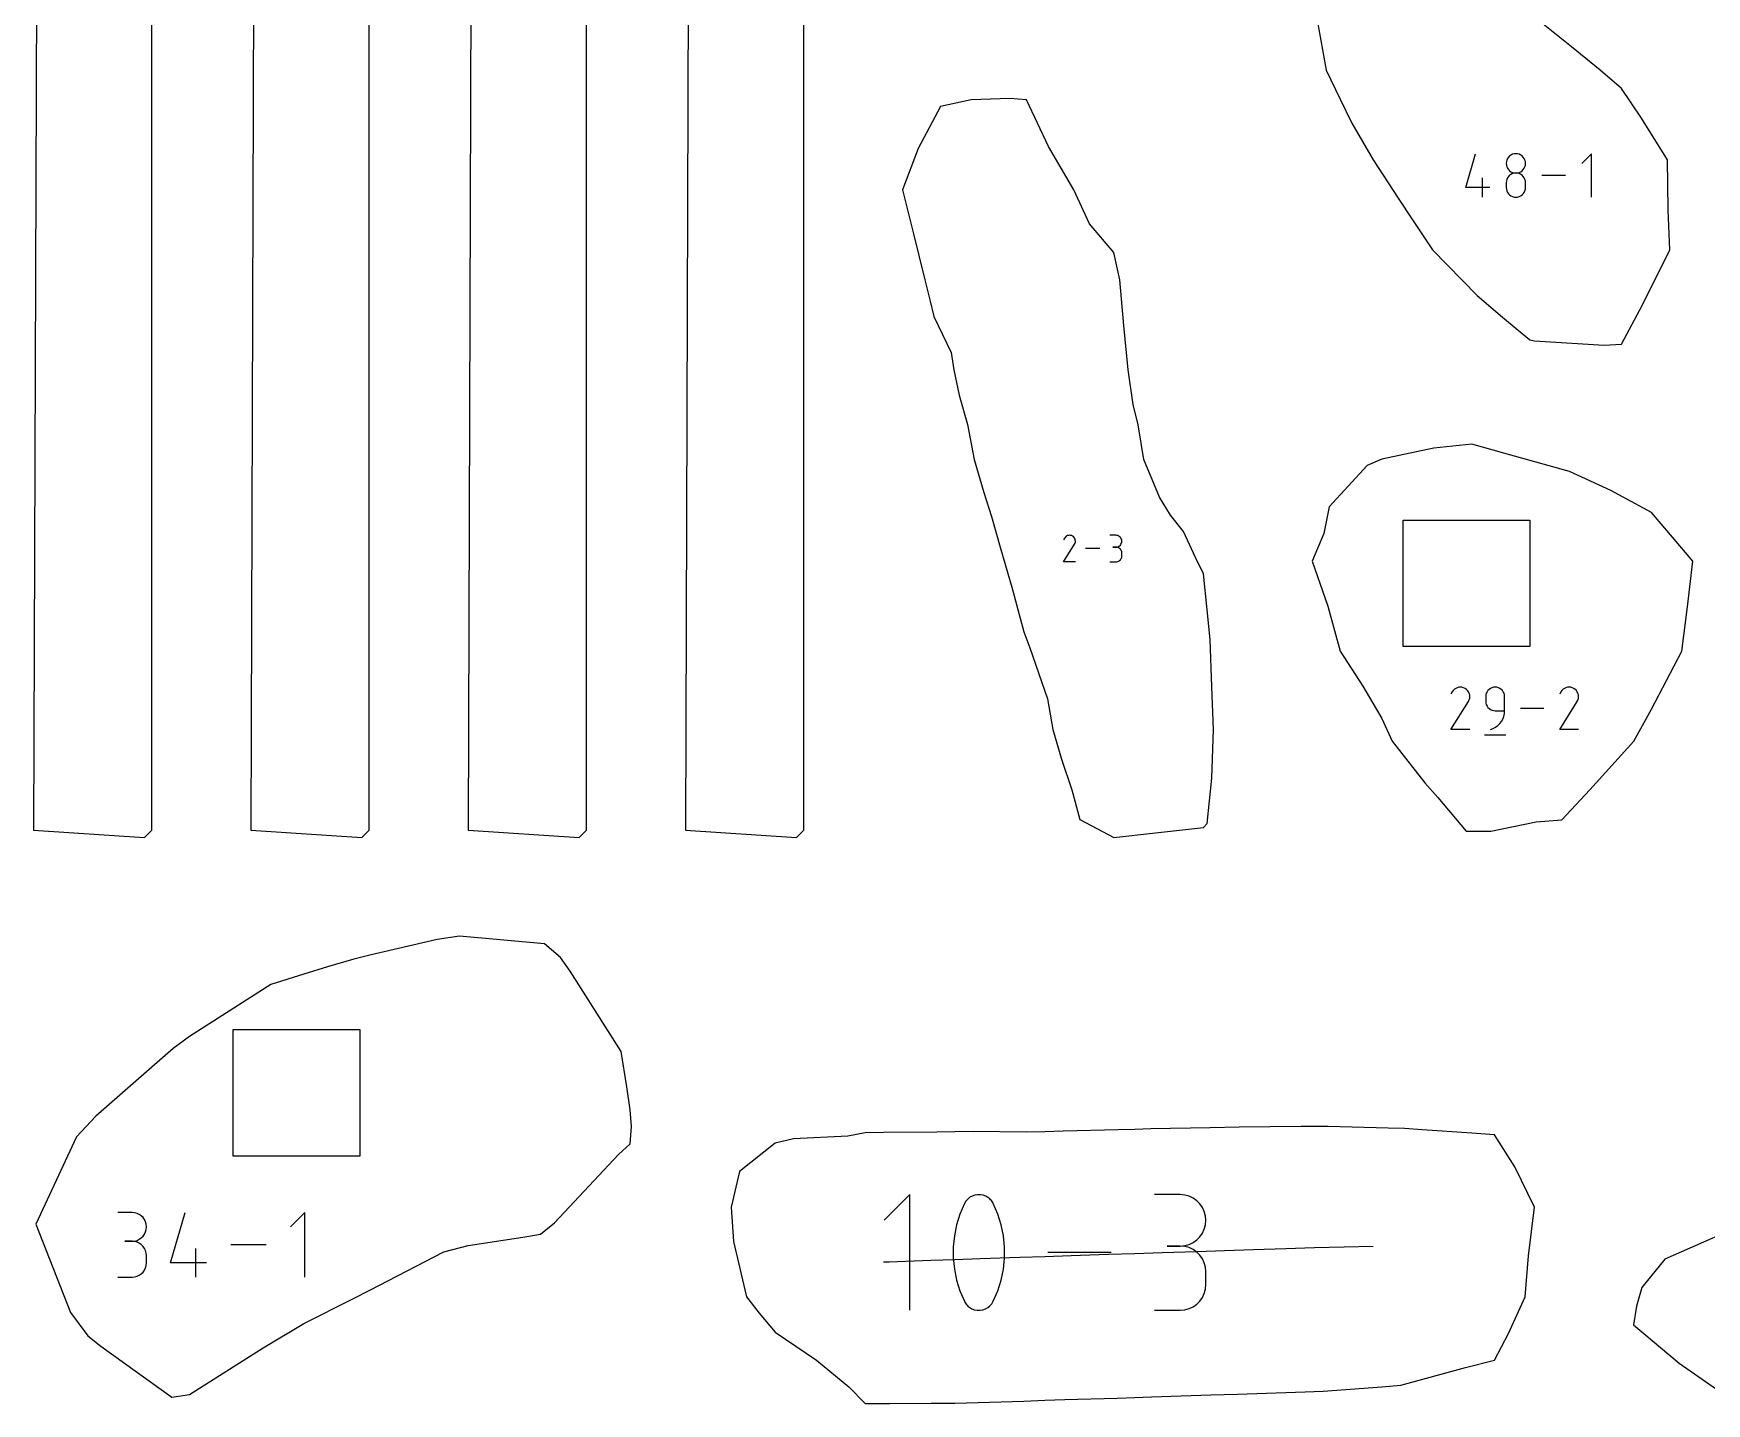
# Model space of a CAD drawing. Extents: x 0 to 12.2, y 0 to 12.
# Drawn here: x 4.89 to 7.007, y 5.912 to 7.645 of the extents above; entities that cross this region are included whole.
import ezdxf

# ---------------------------------------------------------------- set-up
doc = ezdxf.new("R2010")
doc.units = 0

msp = doc.modelspace()

# ---------------------------------------------------------------- linework, layer by layer
at = {"layer": 'annotation', "color": 1}
for p, q in [((6.702452, 7.449954), (6.714654, 7.492748)), ((6.753839, 7.482667), (6.753642, 7.480479)), ((6.753642, 7.480479), (6.753642, 7.480479)), ((6.753642, 7.480479), (6.753839, 7.47828)), ((6.754407, 7.484728), (6.753839, 7.482667)), ((6.753839, 7.47828), (6.754408, 7.476211)), ((6.755312, 7.486629), (6.754407, 7.484728)), ((6.754408, 7.476211), (6.755313, 7.474305)), ((6.756519, 7.488332), (6.755312, 7.486629)), ((6.755313, 7.474305), (6.75652, 7.472597)), ((6.757992, 7.489805), (6.756519, 7.488332)), ((6.759698, 7.491011), (6.757992, 7.489805)), ((6.761601, 7.491915), (6.759698, 7.491011)), ((6.763667, 7.492484), (6.761601, 7.491915)), ((6.765861, 7.492681), (6.763667, 7.492484)), ((6.768056, 7.492484), (6.765861, 7.492681)), ((6.765861, 7.492681), (6.765861, 7.492681)), ((6.770122, 7.491915), (6.768056, 7.492484)), ((6.772025, 7.491011), (6.770122, 7.491915)), ((6.773731, 7.489805), (6.772025, 7.491011)), ((6.775204, 7.488332), (6.773731, 7.489805)), ((6.775203, 7.472597), (6.77641, 7.474305)), ((6.776411, 7.486629), (6.775204, 7.488332)), ((6.77641, 7.474305), (6.777315, 7.476211)), ((6.777316, 7.484728), (6.776411, 7.486629)), ((6.777315, 7.476211), (6.777884, 7.47828)), ((6.777884, 7.482667), (6.777316, 7.484728)), ((6.778081, 7.480479), (6.777884, 7.482667)), ((6.777884, 7.47828), (6.778081, 7.480479)), ((6.778081, 7.480479), (6.778081, 7.480479)), ((6.861676, 7.492748), (6.849442, 7.480512)), ((6.861676, 7.43772), (6.861676, 7.492748)), ((6.723847, 7.43772), (6.723847, 7.46216)), ((6.753839, 7.458206), (6.753642, 7.456008)), ((6.753642, 7.456008), (6.753642, 7.449921)), ((6.754407, 7.460274), (6.753839, 7.458206)), ((6.755312, 7.46218), (6.754407, 7.460274)), ((6.756519, 7.463888), (6.755312, 7.46218)), ((6.757992, 7.465363), (6.756519, 7.463888)), ((6.75652, 7.472597), (6.757994, 7.471121)), ((6.759698, 7.46657), (6.757992, 7.465363)), ((6.757994, 7.471121), (6.759699, 7.469914)), ((6.761601, 7.467476), (6.759698, 7.46657)), ((6.759699, 7.469914), (6.761603, 7.469008)), ((6.763667, 7.468045), (6.761601, 7.467476)), ((6.761603, 7.469008), (6.763668, 7.468439)), ((6.765861, 7.468242), (6.763667, 7.468045)), ((6.763668, 7.468439), (6.765861, 7.468242)), ((6.765861, 7.468242), (6.768055, 7.468439)), ((6.768056, 7.468045), (6.765861, 7.468242)), ((6.765861, 7.468242), (6.765861, 7.468242)), ((6.765861, 7.468242), (6.765861, 7.468242)), ((6.768055, 7.468439), (6.77012, 7.469008)), ((6.770122, 7.467476), (6.768056, 7.468045)), ((6.77012, 7.469008), (6.772023, 7.469914)), ((6.772025, 7.466571), (6.770122, 7.467476)), ((6.772023, 7.469914), (6.773729, 7.471121)), ((6.773731, 7.465364), (6.772025, 7.466571)), ((6.773729, 7.471121), (6.775203, 7.472597)), ((6.775204, 7.463889), (6.773731, 7.465364)), ((6.776411, 7.462182), (6.775204, 7.463889)), ((6.777316, 7.460276), (6.776411, 7.462182)), ((6.777884, 7.458207), (6.777316, 7.460276)), ((6.778081, 7.456008), (6.777884, 7.458207)), ((6.778081, 7.449921), (6.778081, 7.456008)), ((6.778081, 7.456008), (6.778081, 7.456008)), ((6.82881, 7.465234), (6.798722, 7.465234)), ((6.733006, 7.449954), (6.702452, 7.449954)), ((6.753642, 7.449921), (6.753642, 7.449921)), ((6.753642, 7.449921), (6.753839, 7.447724)), ((6.753839, 7.447724), (6.754408, 7.445657)), ((6.754408, 7.445657), (6.755313, 7.443756)), ((6.755313, 7.443756), (6.75652, 7.442053)), ((6.75652, 7.442053), (6.757994, 7.440584)), ((6.757994, 7.440584), (6.759699, 7.439381)), ((6.759699, 7.439381), (6.761603, 7.43848)), ((6.761603, 7.43848), (6.763668, 7.437915)), ((6.763668, 7.437915), (6.765861, 7.437718)), ((6.765861, 7.437718), (6.768055, 7.437915)), ((6.765861, 7.437718), (6.765861, 7.437718)), ((6.768055, 7.437915), (6.77012, 7.43848)), ((6.77012, 7.43848), (6.772023, 7.439381)), ((6.772023, 7.439381), (6.773729, 7.440584)), ((6.773729, 7.440584), (6.775203, 7.442053)), ((6.775203, 7.442053), (6.77641, 7.443756)), ((6.77641, 7.443756), (6.777315, 7.445657)), ((6.777315, 7.445657), (6.777884, 7.447724)), ((6.777884, 7.447724), (6.778081, 7.449921)), ((6.197296, 7.009013), (6.196234, 7.00828)), ((6.198458, 7.009548), (6.197296, 7.009013)), ((6.19969, 7.009879), (6.198458, 7.009548)), ((6.200964, 7.009997), (6.19969, 7.009879)), ((6.202251, 7.009896), (6.200964, 7.009997)), ((6.203523, 7.009567), (6.202251, 7.009896)), ((6.204752, 7.009005), (6.203523, 7.009567)), ((6.205852, 7.008224), (6.204752, 7.009005)), ((6.204752, 7.009005), (6.204752, 7.009005)), ((6.259647, 7.009959), (6.252166, 7.009959)), ((6.260993, 7.009838), (6.259647, 7.009959)), ((6.262259, 7.00949), (6.260993, 7.009838)), ((6.263424, 7.008936), (6.262259, 7.00949)), ((6.264468, 7.008198), (6.263424, 7.008936)), ((6.193515, 6.976309), (6.20734, 6.998566)), ((6.194519, 7.006252), (6.193536, 7.004367)), ((6.195298, 7.007357), (6.194519, 7.006252)), ((6.196234, 7.00828), (6.195298, 7.007357)), ((6.206771, 7.007287), (6.205852, 7.008224)), ((6.207502, 7.006223), (6.206771, 7.007287)), ((6.20734, 6.998566), (6.207357, 6.998586)), ((6.20734, 6.998566), (6.20734, 6.998566)), ((6.207357, 6.998586), (6.207373, 6.998607)), ((6.207373, 6.998607), (6.207388, 6.998628)), ((6.207388, 6.998628), (6.207403, 6.998649)), ((6.207403, 6.998649), (6.207417, 6.998672)), ((6.207417, 6.998672), (6.207431, 6.998695)), ((6.207431, 6.998695), (6.207446, 6.998719)), ((6.207446, 6.998719), (6.207459, 6.998744)), ((6.207459, 6.998744), (6.207474, 6.998771)), ((6.207474, 6.998771), (6.208044, 6.999996)), ((6.207474, 6.998771), (6.207474, 6.998771)), ((6.208036, 7.00506), (6.207502, 7.006223)), ((6.208365, 7.003828), (6.208036, 7.00506)), ((6.208044, 6.999996), (6.208378, 7.001267)), ((6.208482, 7.002554), (6.208365, 7.003828)), ((6.208378, 7.001267), (6.208482, 7.002554)), ((6.239536, 6.993154), (6.221116, 6.993154)), ((6.259647, 6.994997), (6.255902, 6.994997)), ((6.255902, 6.994997), (6.259647, 6.994997)), ((6.259647, 6.994997), (6.260993, 6.995118)), ((6.260993, 6.994876), (6.259647, 6.994997)), ((6.259647, 6.994997), (6.259647, 6.994997)), ((6.260993, 6.995118), (6.262259, 6.995466)), ((6.262259, 6.994528), (6.260993, 6.994876)), ((6.262259, 6.995466), (6.263424, 6.99602)), ((6.263424, 6.993974), (6.262259, 6.994528)), ((6.263424, 6.99602), (6.264468, 6.99676)), ((6.264468, 6.993236), (6.263424, 6.993974)), ((6.26537, 7.007296), (6.264468, 7.008198)), ((6.264468, 6.99676), (6.26537, 6.997663)), ((6.26537, 6.992334), (6.264468, 6.993236)), ((6.266108, 7.006253), (6.26537, 7.007296)), ((6.26537, 6.997663), (6.266108, 6.998709)), ((6.266108, 6.991291), (6.26537, 6.992334)), ((6.266661, 7.00509), (6.266108, 7.006253)), ((6.266108, 6.998709), (6.266661, 6.999876)), ((6.266661, 6.990128), (6.266108, 6.991291)), ((6.267008, 7.003828), (6.266661, 7.00509)), ((6.266661, 6.999876), (6.267008, 7.001143)), ((6.267008, 6.988866), (6.266661, 6.990128)), ((6.267128, 7.002488), (6.267008, 7.003828)), ((6.267008, 7.001143), (6.267128, 7.002488)), ((6.267128, 6.987526), (6.267008, 6.988866)), ((6.267128, 7.002488), (6.267128, 7.002488)), ((6.267128, 6.983781), (6.267128, 6.987526)), ((6.267128, 6.987526), (6.267128, 6.987526)), ((6.208477, 6.976309), (6.193515, 6.976309)), ((6.252166, 6.97631), (6.259647, 6.97631)), ((6.259647, 6.97631), (6.260993, 6.976431)), ((6.259647, 6.97631), (6.259647, 6.97631)), ((6.260993, 6.976431), (6.262259, 6.976779)), ((6.262259, 6.976779), (6.263424, 6.977333)), ((6.263424, 6.977333), (6.264468, 6.978071)), ((6.264468, 6.978071), (6.26537, 6.978972)), ((6.26537, 6.978972), (6.266108, 6.980015)), ((6.266108, 6.980015), (6.266661, 6.981178)), ((6.266661, 6.981178), (6.267008, 6.982441)), ((6.267008, 6.982441), (6.267128, 6.983781)), ((6.683717, 6.764062), (6.705776, 6.799574)), ((6.685318, 6.811837), (6.68375, 6.808831)), ((6.686562, 6.813601), (6.685318, 6.811837)), ((6.688054, 6.815074), (6.686562, 6.813601)), ((6.68975, 6.816243), (6.688054, 6.815074)), ((6.691603, 6.817097), (6.68975, 6.816243)), ((6.693569, 6.817624), (6.691603, 6.817097)), ((6.695601, 6.817813), (6.693569, 6.817624)), ((6.697655, 6.817651), (6.695601, 6.817813)), ((6.699685, 6.817127), (6.697655, 6.817651)), ((6.701646, 6.81623), (6.699685, 6.817127)), ((6.7034, 6.814984), (6.701646, 6.81623)), ((6.701646, 6.81623), (6.701646, 6.81623)), ((6.704867, 6.81349), (6.7034, 6.814984)), ((6.706033, 6.811792), (6.704867, 6.81349)), ((6.705776, 6.799574), (6.705802, 6.799607)), ((6.705776, 6.799574), (6.705776, 6.799574)), ((6.705802, 6.799607), (6.705827, 6.79964)), ((6.705827, 6.79964), (6.705852, 6.799673)), ((6.705852, 6.799673), (6.705875, 6.799708)), ((6.705875, 6.799708), (6.705898, 6.799743)), ((6.705898, 6.799743), (6.705921, 6.79978)), ((6.705921, 6.79978), (6.705943, 6.799818)), ((6.705943, 6.799818), (6.705966, 6.799859)), ((6.705966, 6.799859), (6.705988, 6.799901)), ((6.705988, 6.799901), (6.706899, 6.801857)), ((6.705988, 6.799901), (6.705988, 6.799901)), ((6.706885, 6.809937), (6.706033, 6.811792)), ((6.707411, 6.80797), (6.706885, 6.809937)), ((6.706899, 6.801857), (6.707431, 6.803884)), ((6.707597, 6.805937), (6.707411, 6.80797)), ((6.707431, 6.803884), (6.707597, 6.805937)), ((6.727939, 6.808009), (6.727747, 6.805861)), ((6.727747, 6.805861), (6.727747, 6.799885)), ((6.727747, 6.799885), (6.727747, 6.799885)), ((6.727747, 6.799885), (6.727939, 6.797738)), ((6.728495, 6.81003), (6.727939, 6.808009)), ((6.727939, 6.797738), (6.728495, 6.795716)), ((6.729379, 6.811892), (6.728495, 6.81003)), ((6.730558, 6.813561), (6.729379, 6.811892)), ((6.731998, 6.815002), (6.730558, 6.813561)), ((6.733664, 6.816181), (6.731998, 6.815002)), ((6.735523, 6.817066), (6.733664, 6.816181)), ((6.737541, 6.817622), (6.735523, 6.817066)), ((6.739683, 6.817814), (6.737541, 6.817622)), ((6.74183, 6.817622), (6.739683, 6.817814)), ((6.739683, 6.817814), (6.739683, 6.817814)), ((6.74385, 6.817066), (6.74183, 6.817622)), ((6.745709, 6.816181), (6.74385, 6.817066)), ((6.747375, 6.815002), (6.745709, 6.816181)), ((6.748813, 6.813561), (6.747375, 6.815002)), ((6.74999, 6.811892), (6.748813, 6.813561)), ((6.750873, 6.81003), (6.74999, 6.811892)), ((6.751427, 6.808009), (6.750873, 6.81003)), ((6.751619, 6.805861), (6.751427, 6.808009)), ((6.751619, 6.787935), (6.751619, 6.805861)), ((6.751619, 6.805861), (6.751619, 6.805861)), ((6.821331, 6.764062), (6.843389, 6.799574)), ((6.822932, 6.811837), (6.821364, 6.808831)), ((6.824176, 6.813601), (6.822932, 6.811837)), ((6.825668, 6.815074), (6.824176, 6.813601)), ((6.827364, 6.816243), (6.825668, 6.815074)), ((6.829217, 6.817097), (6.827364, 6.816243)), ((6.831182, 6.817624), (6.829217, 6.817097)), ((6.833215, 6.817813), (6.831182, 6.817624)), ((6.835269, 6.817651), (6.833215, 6.817813)), ((6.837299, 6.817127), (6.835269, 6.817651)), ((6.83926, 6.81623), (6.837299, 6.817127)), ((6.841014, 6.814984), (6.83926, 6.81623)), ((6.83926, 6.81623), (6.83926, 6.81623)), ((6.842481, 6.81349), (6.841014, 6.814984)), ((6.843646, 6.811792), (6.842481, 6.81349)), ((6.843389, 6.799574), (6.843416, 6.799607)), ((6.843389, 6.799574), (6.843389, 6.799574)), ((6.843416, 6.799607), (6.843441, 6.79964)), ((6.843441, 6.79964), (6.843465, 6.799673)), ((6.843465, 6.799673), (6.843489, 6.799708)), ((6.843489, 6.799708), (6.843512, 6.799743)), ((6.843512, 6.799743), (6.843535, 6.79978)), ((6.843535, 6.79978), (6.843557, 6.799818)), ((6.843557, 6.799818), (6.843579, 6.799859)), ((6.843579, 6.799859), (6.843602, 6.799901)), ((6.843602, 6.799901), (6.844513, 6.801857)), ((6.843602, 6.799901), (6.843602, 6.799901)), ((6.844499, 6.809937), (6.843646, 6.811792)), ((6.845025, 6.80797), (6.844499, 6.809937)), ((6.844513, 6.801857), (6.845045, 6.803884)), ((6.845211, 6.805937), (6.845025, 6.80797)), ((6.845045, 6.803884), (6.845211, 6.805937)), ((6.728495, 6.795716), (6.729379, 6.793855)), ((6.729379, 6.793855), (6.730558, 6.792187)), ((6.730558, 6.792187), (6.731998, 6.790746)), ((6.731998, 6.790746), (6.733664, 6.789567)), ((6.733664, 6.789567), (6.735523, 6.788683)), ((6.735523, 6.788683), (6.737541, 6.788128)), ((6.737541, 6.788128), (6.739683, 6.787935)), ((6.739683, 6.787935), (6.751619, 6.787935)), ((6.74765, 6.774458), (6.749338, 6.777529)), ((6.749338, 6.777529), (6.750584, 6.780828)), ((6.750584, 6.780828), (6.751355, 6.784311)), ((6.751355, 6.784311), (6.751619, 6.787935)), ((6.801175, 6.790939), (6.771784, 6.790939)), ((6.707589, 6.764062), (6.683717, 6.764062)), ((6.726255, 6.757344), (6.753131, 6.757344)), ((6.73371, 6.764063), (6.737123, 6.765335)), ((6.73371, 6.764063), (6.73371, 6.764063)), ((6.737123, 6.765335), (6.740256, 6.767054)), ((6.740256, 6.767054), (6.743077, 6.769177)), ((6.743077, 6.769177), (6.745552, 6.77166)), ((6.745552, 6.77166), (6.74765, 6.774458)), ((6.845203, 6.764062), (6.821331, 6.764062)), ((5.999017, 6.175979), (5.966466, 6.143418)), ((5.999017, 6.029558), (5.999017, 6.175979)), ((6.067963, 6.164385), (6.06235, 6.151185)), ((6.069853, 6.167528), (6.067963, 6.164385)), ((6.067963, 6.164385), (6.067963, 6.164385)), ((6.072209, 6.170206), (6.069853, 6.167528)), ((6.074952, 6.172394), (6.072209, 6.170206)), ((6.078004, 6.174066), (6.074952, 6.172394)), ((6.081288, 6.175195), (6.078004, 6.174066)), ((6.084726, 6.175756), (6.081288, 6.175195)), ((6.088239, 6.175722), (6.084726, 6.175756)), ((6.09175, 6.175069), (6.088239, 6.175722)), ((6.09518, 6.173769), (6.09175, 6.175069)), ((6.096493, 6.173079), (6.09518, 6.173769)), ((6.09518, 6.173769), (6.09518, 6.173769)), ((6.097753, 6.172286), (6.096493, 6.173079)), ((6.098953, 6.171397), (6.097753, 6.172286)), ((6.100089, 6.170419), (6.098953, 6.171397)), ((6.101153, 6.169356), (6.100089, 6.170419)), ((6.10214, 6.168216), (6.101153, 6.169356)), ((6.103043, 6.167005), (6.10214, 6.168216)), ((6.103856, 6.165729), (6.103043, 6.167005)), ((6.104573, 6.164394), (6.103856, 6.165729)), ((6.110213, 6.151167), (6.104573, 6.164394)), ((6.104573, 6.164394), (6.104573, 6.164394)), ((6.341053, 6.175809), (6.308538, 6.175809)), ((6.346901, 6.175284), (6.341053, 6.175809)), ((6.352403, 6.173771), (6.346901, 6.175284)), ((6.357469, 6.171364), (6.352403, 6.173771)), ((6.362007, 6.168155), (6.357469, 6.171364)), ((6.365925, 6.164237), (6.362007, 6.168155)), ((6.369131, 6.159704), (6.365925, 6.164237)), ((5.014592, 6.153173), (4.99641, 6.153173)), ((5.017862, 6.152879), (5.014592, 6.153173)), ((5.020939, 6.152033), (5.017862, 6.152879)), ((5.023771, 6.150687), (5.020939, 6.152033)), ((5.026309, 6.148893), (5.023771, 6.150687)), ((5.028499, 6.146702), (5.026309, 6.148893)), ((5.030292, 6.144167), (5.028499, 6.146702)), ((5.031637, 6.14134), (5.030292, 6.144167)), ((5.032481, 6.138272), (5.031637, 6.14134)), ((5.063477, 6.089593), (5.081633, 6.153268)), ((5.233321, 6.153268), (5.215119, 6.13506)), ((5.233321, 6.07139), (5.233321, 6.153268)), ((6.06235, 6.151185), (6.058141, 6.137604)), ((6.114443, 6.137565), (6.110213, 6.151167)), ((6.371535, 6.154648), (6.369131, 6.159704)), ((6.373044, 6.149162), (6.371535, 6.154648)), ((6.373568, 6.14334), (6.373044, 6.149162)), ((6.373044, 6.137491), (6.373568, 6.14334)), ((6.373568, 6.14334), (6.373568, 6.14334)), ((5.020939, 6.117949), (5.023771, 6.119296)), ((5.023771, 6.119296), (5.026309, 6.121093)), ((5.026309, 6.121093), (5.028499, 6.123289)), ((5.028499, 6.123289), (5.030292, 6.12583)), ((5.030292, 6.12583), (5.031637, 6.128666)), ((5.031637, 6.128666), (5.032481, 6.131746)), ((5.032773, 6.135016), (5.032481, 6.138272)), ((5.032481, 6.131746), (5.032773, 6.135016)), ((5.032773, 6.135016), (5.032773, 6.135016)), ((6.055334, 6.123747), (6.053931, 6.109725)), ((6.058141, 6.137604), (6.055334, 6.123747)), ((6.117263, 6.123695), (6.114443, 6.137565)), ((6.118673, 6.109666), (6.117263, 6.123695)), ((6.362007, 6.118442), (6.365925, 6.122367)), ((6.365925, 6.122367), (6.369131, 6.126912)), ((6.369131, 6.126912), (6.371535, 6.131984)), ((6.371535, 6.131984), (6.373044, 6.137491)), ((5.014592, 6.116809), (5.005488, 6.116809)), ((5.005488, 6.116809), (5.014592, 6.116809)), ((5.014592, 6.116809), (5.017862, 6.117103)), ((5.017862, 6.116515), (5.014592, 6.116809)), ((5.014592, 6.116809), (5.014592, 6.116809)), ((5.017862, 6.117103), (5.020939, 6.117949)), ((5.020939, 6.11567), (5.017862, 6.116515)), ((5.023771, 6.114323), (5.020939, 6.11567)), ((5.026309, 6.112529), (5.023771, 6.114323)), ((5.028499, 6.110338), (5.026309, 6.112529)), ((5.030292, 6.107803), (5.028499, 6.110338)), ((5.031637, 6.104976), (5.030292, 6.107803)), ((5.032481, 6.101908), (5.031637, 6.104976)), ((5.032773, 6.098653), (5.032481, 6.101908)), ((5.032773, 6.089549), (5.032773, 6.098653)), ((5.032773, 6.098653), (5.032773, 6.098653)), ((5.095312, 6.07139), (5.095312, 6.107754)), ((5.18442, 6.112329), (5.139651, 6.112329)), ((6.053931, 6.109725), (6.053931, 6.095644)), ((6.118673, 6.095586), (6.118673, 6.109666)), ((6.202941, 6.098318), (6.169789, 6.097222)), ((6.253644, 6.102768), (6.173584, 6.102768)), ((6.250416, 6.09989), (6.202941, 6.098318)), ((6.283569, 6.100987), (6.250416, 6.09989)), ((6.318234, 6.102131), (6.283569, 6.100987)), ((6.362684, 6.1036), (6.318234, 6.102131)), ((6.341053, 6.11078), (6.324773, 6.11078)), ((6.324773, 6.11078), (6.341053, 6.11078)), ((6.341053, 6.11078), (6.346901, 6.111305)), ((6.346901, 6.110255), (6.341053, 6.11078)), ((6.341053, 6.11078), (6.341053, 6.11078)), ((6.346901, 6.111305), (6.352403, 6.112818)), ((6.352403, 6.108742), (6.346901, 6.110255)), ((6.352403, 6.112818), (6.357469, 6.115228)), ((6.357469, 6.106335), (6.352403, 6.108742)), ((6.357469, 6.115228), (6.362007, 6.118442)), ((6.362007, 6.103126), (6.357469, 6.106335)), ((6.365925, 6.099208), (6.362007, 6.103126)), ((6.397349, 6.104744), (6.362684, 6.1036)), ((6.369131, 6.094675), (6.365925, 6.099208)), ((6.43366, 6.105941), (6.397349, 6.104744)), ((6.474818, 6.107303), (6.43366, 6.105941)), ((6.51113, 6.108497), (6.474818, 6.107303)), ((6.54877, 6.109305), (6.51113, 6.108497)), ((6.585268, 6.110284), (6.54877, 6.109305)), ((5.026309, 6.075671), (5.028499, 6.077862)), ((5.028499, 6.077862), (5.030292, 6.080397)), ((5.030292, 6.080397), (5.031637, 6.083224)), ((5.031637, 6.083224), (5.032481, 6.086292)), ((5.032481, 6.086292), (5.032773, 6.089549)), ((5.108939, 6.089593), (5.063477, 6.089593)), ((5.972673, 6.090469), (5.965505, 6.090213)), ((6.025565, 6.092367), (5.972673, 6.090469)), ((6.056009, 6.093452), (6.025565, 6.092367)), ((6.053931, 6.095644), (6.055334, 6.081614)), ((6.055334, 6.081614), (6.058141, 6.067743)), ((6.087774, 6.094505), (6.056009, 6.093452)), ((6.138025, 6.09617), (6.087774, 6.094505)), ((6.114443, 6.067705), (6.117263, 6.081562)), ((6.117263, 6.081562), (6.118673, 6.095586)), ((6.169789, 6.097222), (6.138025, 6.09617)), ((6.371535, 6.089619), (6.369131, 6.094675)), ((6.373044, 6.084133), (6.371535, 6.089619)), ((6.373568, 6.078311), (6.373044, 6.084133)), ((6.373568, 6.062031), (6.373568, 6.078311)), ((6.373568, 6.078311), (6.373568, 6.078311)), ((4.99641, 6.071393), (5.014592, 6.071393)), ((5.014592, 6.071393), (5.017862, 6.071686)), ((5.014592, 6.071393), (5.014592, 6.071393)), ((5.017862, 6.071686), (5.020939, 6.072532)), ((5.020939, 6.072532), (5.023771, 6.073877)), ((5.023771, 6.073877), (5.026309, 6.075671)), ((6.058141, 6.067743), (6.06235, 6.054139)), ((6.110213, 6.054121), (6.114443, 6.067705)), ((6.371535, 6.050719), (6.373044, 6.056206)), ((6.373044, 6.056206), (6.373568, 6.062031)), ((6.06235, 6.054139), (6.067963, 6.04091)), ((6.067963, 6.04091), (6.067963, 6.04091)), ((6.067963, 6.04091), (6.068678, 6.039578)), ((6.068678, 6.039578), (6.069485, 6.038308)), ((6.069485, 6.038308), (6.070381, 6.037104)), ((6.070381, 6.037104), (6.071363, 6.035971)), ((6.071363, 6.035971), (6.072427, 6.034911)), ((6.072427, 6.034911), (6.073571, 6.033929)), ((6.097585, 6.032942), (6.100327, 6.035124)), ((6.100327, 6.035124), (6.102683, 6.037792)), ((6.102683, 6.037792), (6.104573, 6.040919)), ((6.104573, 6.040919), (6.110213, 6.054121)), ((6.104573, 6.040919), (6.104573, 6.040919)), ((6.357469, 6.034005), (6.362007, 6.037213)), ((6.362007, 6.037213), (6.365925, 6.04113)), ((6.365925, 6.04113), (6.369131, 6.045663)), ((6.369131, 6.045663), (6.371535, 6.050719)), ((6.073571, 6.033929), (6.074789, 6.033029)), ((6.074789, 6.033029), (6.07608, 6.032214)), ((6.07608, 6.032214), (6.077439, 6.031489)), ((6.077439, 6.031489), (6.077439, 6.031489)), ((6.077439, 6.031489), (6.080842, 6.030217)), ((6.080842, 6.030217), (6.084332, 6.029585)), ((6.084332, 6.029585), (6.087831, 6.029567)), ((6.087831, 6.029567), (6.091258, 6.030138)), ((6.091258, 6.030138), (6.094536, 6.031272)), ((6.094536, 6.031272), (6.097585, 6.032942)), ((6.308538, 6.029562), (6.341053, 6.029562)), ((6.341053, 6.029562), (6.346901, 6.030087)), ((6.341053, 6.029562), (6.341053, 6.029562)), ((6.346901, 6.030087), (6.352403, 6.031599)), ((6.352403, 6.031599), (6.357469, 6.034005))]:
    msp.add_line(p, q, dxfattribs=at)
at = {"layer": 'boundary', "color": 5}
for p, q in [((4.89922, 9.327656), (4.889845, 6.637031)), ((5.039845, 6.637031), (5.039845, 9.318281)), ((5.17422, 9.327656), (5.164845, 6.637031)), ((5.314845, 6.637031), (5.314845, 9.318281)), ((5.44922, 9.327656), (5.439845, 6.637031)), ((5.589845, 6.637031), (5.589845, 9.318281)), ((5.72422, 9.327656), (5.714845, 6.637031)), ((5.864845, 6.637031), (5.864845, 9.318281)), ((6.836386, 7.627801), (6.785747, 7.668597)), ((6.514549, 7.661814), (6.526017, 7.598569)), ((6.872452, 7.598569), (6.836386, 7.627801)), ((6.526017, 7.598569), (6.5434, 7.561846)), ((6.899527, 7.575379), (6.872452, 7.598569)), ((6.07667, 7.56079), (6.037785, 7.552441)), ((6.125633, 7.562678), (6.07667, 7.56079)), ((6.146611, 7.56079), (6.125633, 7.562678)), ((6.174217, 7.501991), (6.146611, 7.56079)), ((6.5434, 7.561846), (6.558187, 7.531495)), ((6.924896, 7.537631), (6.899527, 7.575379)), ((6.037785, 7.552441), (6.009315, 7.499273)), ((6.558187, 7.531495), (6.5718, 7.508142)), ((6.957946, 7.484789), (6.924896, 7.537631)), ((6.009315, 7.499273), (5.989845, 7.44701)), ((6.206313, 7.44701), (6.174217, 7.501991)), ((6.5718, 7.508142), (6.585413, 7.484789)), ((6.585413, 7.484789), (6.616986, 7.436252)), ((6.958623, 7.421544), (6.957946, 7.484789)), ((5.989845, 7.44701), (6.003672, 7.391339)), ((6.226297, 7.403793), (6.206313, 7.44701)), ((6.616986, 7.436252), (6.634964, 7.409195)), ((6.960531, 7.371009), (6.958623, 7.421544)), ((6.003672, 7.391339), (6.017754, 7.33323)), ((6.256996, 7.367695), (6.226297, 7.403793)), ((6.634964, 7.409195), (6.660292, 7.371009)), ((6.660292, 7.371009), (6.716899, 7.313212)), ((6.925948, 7.301365), (6.960531, 7.371009)), ((6.264577, 7.33323), (6.256996, 7.367695)), ((6.017754, 7.33323), (6.024575, 7.306331)), ((6.269753, 7.275257), (6.264577, 7.33323)), ((6.024575, 7.306331), (6.029436, 7.28654)), ((6.716899, 7.313212), (6.748968, 7.285951)), ((6.029436, 7.28654), (6.051024, 7.241039)), ((6.748968, 7.285951), (6.783596, 7.257229)), ((6.899527, 7.251603), (6.925948, 7.301365)), ((6.275043, 7.21945), (6.269753, 7.275257)), ((6.783596, 7.257229), (6.789536, 7.256026)), ((6.789536, 7.256026), (6.877722, 7.250306)), ((6.877722, 7.250306), (6.899527, 7.251603)), ((6.051024, 7.241039), (6.054646, 7.21945)), ((6.054646, 7.21945), (6.061162, 7.187232)), ((6.281469, 7.17539), (6.275043, 7.21945)), ((6.061162, 7.187232), (6.071729, 7.150057)), ((6.287796, 7.149729), (6.281469, 7.17539)), ((6.071729, 7.150057), (6.080319, 7.10567)), ((6.294851, 7.10567), (6.287796, 7.149729)), ((6.661947, 7.120063), (6.596329, 7.106319)), ((6.710109, 7.125306), (6.661947, 7.120063)), ((6.764199, 7.109982), (6.710109, 7.125306)), ((6.080319, 7.10567), (6.092639, 7.063976)), ((6.314789, 7.058337), (6.294851, 7.10567)), ((6.577856, 7.098051), (6.529726, 7.046064)), ((6.596329, 7.106319), (6.577856, 7.098051)), ((6.833887, 7.090806), (6.764199, 7.109982)), ((6.885966, 7.066575), (6.833887, 7.090806)), ((6.092639, 7.063976), (6.102458, 7.033583)), ((6.328683, 7.035512), (6.314789, 7.058337)), ((6.937669, 7.03868), (6.885966, 7.066575)), ((6.102458, 7.033583), (6.114192, 6.99189)), ((6.345343, 7.01456), (6.328683, 7.035512)), ((6.529726, 7.046064), (6.52304, 7.012196)), ((6.963906, 7.007642), (6.937669, 7.03868)), ((6.360563, 6.981677), (6.345343, 7.01456)), ((6.52304, 7.012196), (6.508074, 6.977026)), ((6.114192, 6.99189), (6.127854, 6.94443)), ((6.989753, 6.977026), (6.963906, 7.007642)), ((6.370776, 6.960986), (6.360563, 6.981677)), ((6.508074, 6.977026), (6.527747, 6.920435)), ((6.982913, 6.919279), (6.989753, 6.977026)), ((6.375228, 6.915783), (6.370776, 6.960986)), ((6.127854, 6.94443), (6.143216, 6.887924)), ((6.379054, 6.87811), (6.375228, 6.915783)), ((6.527747, 6.920435), (6.543665, 6.863246)), ((6.975928, 6.863246), (6.982913, 6.919279)), ((6.143216, 6.887924), (6.150946, 6.867421)), ((6.150946, 6.867421), (6.173116, 6.802903)), ((6.38111, 6.818122), (6.379054, 6.87811)), ((6.543665, 6.863246), (6.572111, 6.819067)), ((6.956531, 6.826081), (6.975928, 6.863246)), ((6.383074, 6.76433), (6.38111, 6.818122)), ((6.572111, 6.819067), (6.596329, 6.778151)), ((6.937669, 6.790022), (6.956531, 6.826081)), ((6.173116, 6.802903), (6.179886, 6.76433)), ((6.596329, 6.778151), (6.6095, 6.749466)), ((6.926305, 6.76944), (6.937669, 6.790022)), ((6.179886, 6.76433), (6.19076, 6.726789)), ((6.381025, 6.702764), (6.383074, 6.76433)), ((6.915306, 6.749466), (6.926305, 6.76944)), ((6.6095, 6.749466), (6.650706, 6.69691)), ((6.859493, 6.687996), (6.915306, 6.749466)), ((6.19076, 6.726789), (6.203937, 6.68809)), ((6.375032, 6.645475), (6.381025, 6.702764)), ((6.650706, 6.69691), (6.667241, 6.678163)), ((6.203937, 6.68809), (6.214172, 6.650549)), ((6.667241, 6.678163), (6.703028, 6.635686)), ((6.823889, 6.64978), (6.859493, 6.687996)), ((6.214172, 6.650549), (6.235584, 6.639103)), ((6.791644, 6.647375), (6.823889, 6.64978)), ((4.889845, 6.637031), (5.03047, 6.627656)), ((5.03047, 6.627656), (5.039845, 6.637031)), ((5.164845, 6.637031), (5.30547, 6.627656)), ((5.30547, 6.627656), (5.314845, 6.637031)), ((5.439845, 6.637031), (5.58047, 6.627656)), ((5.58047, 6.627656), (5.589845, 6.637031)), ((5.714845, 6.637031), (5.85547, 6.627656)), ((5.85547, 6.627656), (5.864845, 6.637031)), ((6.235584, 6.639103), (6.256996, 6.627656)), ((6.256996, 6.627656), (6.30966, 6.633576)), ((6.30966, 6.633576), (6.370776, 6.640401)), ((6.370776, 6.640401), (6.375032, 6.645475)), ((6.703028, 6.635686), (6.734302, 6.635686)), ((6.734302, 6.635686), (6.791644, 6.647375)), ((5.428893, 6.502588), (5.400726, 6.498698)), ((5.53671, 6.49322), (5.428893, 6.502588)), ((5.400726, 6.498698), (5.315542, 6.47864)), ((5.556624, 6.47588), (5.53671, 6.49322)), ((5.262115, 6.46406), (5.232038, 6.454691)), ((5.295119, 6.47382), (5.262115, 6.46406)), ((5.315542, 6.47864), (5.295119, 6.47382)), ((5.569242, 6.458671), (5.556624, 6.47588)), ((5.633595, 6.356832), (5.569242, 6.458671)), ((5.190047, 6.441605), (5.087425, 6.375672)), ((5.232038, 6.454691), (5.190047, 6.441605)), ((5.087425, 6.375672), (5.066648, 6.360866)), ((5.066648, 6.360866), (4.968842, 6.275185)), ((5.640593, 6.312283), (5.633595, 6.356832)), ((5.645167, 6.28317), (5.640593, 6.312283)), ((4.968842, 6.275185), (4.944285, 6.248788)), ((5.646713, 6.261803), (5.645167, 6.28317)), ((4.944285, 6.248788), (4.893002, 6.13838)), ((5.645167, 6.239975), (5.646713, 6.261803)), ((5.851785, 6.24658), (5.828449, 6.240727)), ((5.920431, 6.24965), (5.851785, 6.24658)), ((5.942229, 6.253802), (5.920431, 6.24965)), ((5.965744, 6.2543), (5.942229, 6.253802)), ((6.033043, 6.254757), (5.965744, 6.2543)), ((6.056009, 6.25524), (6.033043, 6.254757)), ((6.078991, 6.255531), (6.056009, 6.25524)), ((6.146169, 6.255021), (6.078991, 6.255531)), ((6.169789, 6.255325), (6.146169, 6.255021)), ((6.193143, 6.256006), (6.169789, 6.255325)), ((6.262502, 6.257756), (6.193143, 6.256006)), ((6.283569, 6.258368), (6.262502, 6.257756)), ((6.304026, 6.258898), (6.283569, 6.258368)), ((6.378797, 6.260293), (6.304026, 6.258898)), ((6.415542, 6.261145), (6.378797, 6.260293)), ((6.493983, 6.261878), (6.415542, 6.261145)), ((6.528546, 6.262023), (6.493983, 6.261878)), ((6.604214, 6.25979), (6.528546, 6.262023)), ((6.624909, 6.259563), (6.604214, 6.25979)), ((6.64721, 6.257989), (6.624909, 6.259563)), ((6.710133, 6.253529), (6.64721, 6.257989)), ((6.738689, 6.251515), (6.710133, 6.253529)), ((6.764513, 6.210797), (6.738689, 6.251515)), ((5.549282, 6.140215), (5.630243, 6.226636)), ((5.630243, 6.226636), (5.645167, 6.239975)), ((5.828449, 6.240727), (5.783467, 6.205088)), ((5.783467, 6.205088), (5.772891, 6.160106)), ((6.789603, 6.160106), (6.764513, 6.210797)), ((5.772891, 6.160106), (5.775682, 6.116526)), ((6.781658, 6.098575), (6.789603, 6.160106)), ((4.893002, 6.13838), (4.93673, 6.026829)), ((5.439903, 6.111335), (5.50909, 6.121898)), ((5.50909, 6.121898), (5.531387, 6.125603)), ((5.531387, 6.125603), (5.549282, 6.140215)), ((7.024607, 6.125017), (6.954291, 6.094064)), ((5.315501, 6.055033), (5.409168, 6.103495)), ((5.409168, 6.103495), (5.439903, 6.111335)), ((5.775682, 6.116526), (5.792364, 6.046326)), ((6.777837, 6.046326), (6.781658, 6.098575)), ((6.954291, 6.094064), (6.925225, 6.058514)), ((6.925225, 6.058514), (6.918547, 6.034645)), ((5.231978, 6.012681), (5.29423, 6.043972)), ((5.29423, 6.043972), (5.315501, 6.055033)), ((5.792364, 6.046326), (5.80825, 6.02606)), ((6.756495, 6.00009), (6.777837, 6.046326)), ((6.918547, 6.034645), (6.914603, 6.011237)), ((4.93673, 6.026829), (4.958856, 5.99738)), ((5.80825, 6.02606), (5.828449, 6.00181)), ((4.958856, 5.99738), (4.975313, 5.984254)), ((5.180732, 5.981955), (5.231978, 6.012681)), ((5.828449, 6.00181), (5.880883, 5.96636)), ((6.738689, 5.966353), (6.756495, 6.00009)), ((6.914603, 6.011237), (6.972522, 5.962703)), ((4.975313, 5.984254), (5.064907, 5.919763)), ((5.087357, 5.922974), (5.180732, 5.981955)), ((5.880883, 5.96636), (5.921724, 5.932546)), ((6.620476, 5.934672), (6.702024, 5.957039)), ((6.702024, 5.957039), (6.738689, 5.966353)), ((6.972522, 5.962703), (7.039005, 5.91639)), ((5.921724, 5.932546), (5.942229, 5.91156)), ((6.52181, 5.927169), (6.59627, 5.932546)), ((6.59627, 5.932546), (6.620476, 5.934672)), ((5.064907, 5.919763), (5.087357, 5.922974)), ((5.942229, 5.91156), (5.973, 5.911533)), ((5.973, 5.911533), (6.025823, 5.911933)), ((6.025823, 5.911933), (6.056009, 5.911909)), ((6.056009, 5.911909), (6.085366, 5.91291)), ((6.085366, 5.91291), (6.14309, 5.914688)), ((6.14309, 5.914688), (6.169789, 5.915595)), ((6.169789, 5.915595), (6.195263, 5.916504)), ((6.195263, 5.916504), (6.261255, 5.918494)), ((6.261255, 5.918494), (6.283569, 5.919285)), ((6.283569, 5.919285), (6.304802, 5.92006)), ((6.304802, 5.92006), (6.379994, 5.92234)), ((6.379994, 5.92234), (6.413803, 5.923555)), ((6.413803, 5.923555), (6.499401, 5.926137)), ((6.499401, 5.926137), (6.52181, 5.927169))]:
    msp.add_line(p, q, dxfattribs=at)
at = {"layer": 'hole', "color": 5}
for p, q in [((6.623444, 6.869277), (6.623444, 7.029277)), ((6.623444, 7.029277), (6.783444, 7.029277)), ((6.783444, 7.029277), (6.783444, 6.869277)), ((6.783444, 6.869277), (6.623444, 6.869277)), ((5.142679, 6.224525), (5.142679, 6.384525)), ((5.142679, 6.384525), (5.302679, 6.384525)), ((5.302679, 6.384525), (5.302679, 6.224525)), ((5.302679, 6.224525), (5.142679, 6.224525))]:
    msp.add_line(p, q, dxfattribs=at)

doc.saveas('drawing.dxf')
